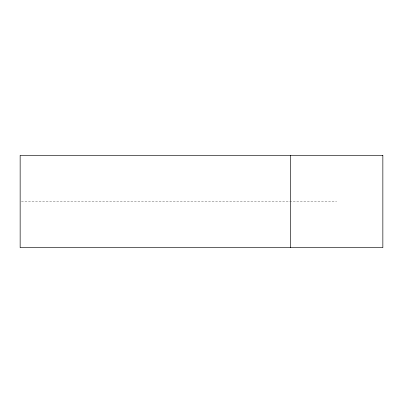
<?xml version="1.0" encoding="UTF-8"?>
<svg xmlns="http://www.w3.org/2000/svg" width="403" height="403" viewBox="0 0 403 403"><rect width="100%" height="100%" fill="white"/><g stroke="black" fill="none" stroke-linecap="round" stroke-linejoin="round"><path stroke-width="0.3" stroke-dasharray="2.02 1.51" d="M21.404 201.5L336.651 201.5"/><path stroke-width="0.6" d="M290.457 155.301L290.457 247.699M382.85 155.301L20.15 155.301L20.15 247.699L382.85 247.699L382.85 155.301"/></g></svg>
